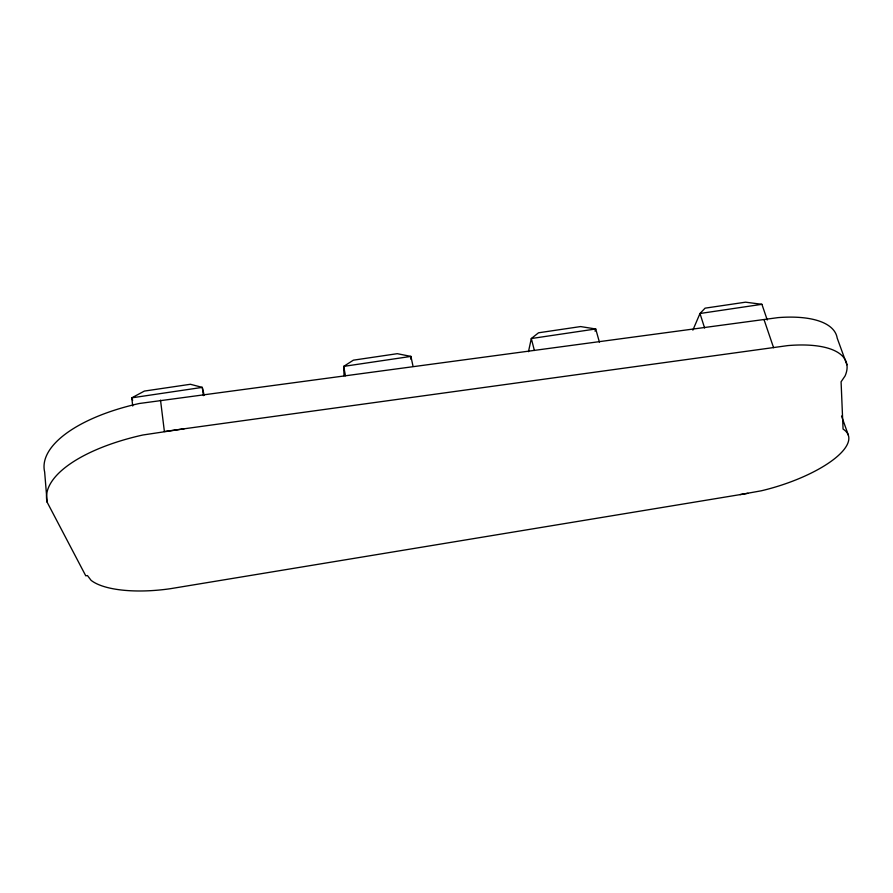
<?xml version="1.0" encoding="UTF-8"?>
<svg xmlns="http://www.w3.org/2000/svg" width="893" height="893" viewBox="0 0 893 893"><rect width="100%" height="100%" fill="white"/><g stroke="black" fill="none" stroke-linecap="round" stroke-linejoin="round"><path stroke-width="1.34" d="M410.769 359.153L410.925 356.407L397.285 353.684L353.371 360.169L343.693 366.387L344.028 375.83M528.466 351.686L531.313 338.536L538.535 332.788L580.617 326.57L595.72 328.981L599.404 342.131M595.051 331.214L595.72 328.981L531.313 338.536L534.382 350.502M692.868 330.142L699.989 313.499L705.079 308.163L745.555 302.18L761.908 304.312L767.254 319.984M747.954 493.316L170.596 588.666A79.868 28.085 -7.8 0 1 91.075 580.316L87.436 575.527L85.761 575.806L47.117 502.145L44.65 471.973A131.539 55.098 -7.1 0 1 139.208 403.513L778.082 317.618A102.952 40.855 -17.8 0 1 837.176 338.045L846.899 364.791M160.517 400.131L164.39 431.52L787.749 345.602A103.912 39.359 -17.6 0 1 845.046 375.998L841.083 381.791L843.059 429.086A83.451 27.917 -17 0 1 761.26 490.804L740.04 494.622M761.908 304.312L699.989 313.499L704.61 328.021M184.192 428.796L142.869 435.003A132.845 53.156 -7.4 0 0 47.117 502.145M841.541 416.015L848.35 435.159M132.666 400.365L131.784 397.843L144.365 391.078L190.399 384.28L202.287 387.383L204.207 395.42M764.051 319.672L773.595 347.723M412.946 365.907L410.925 356.407L343.693 366.387L345.468 375.797M203.425 395.632L202.287 387.383L131.784 397.843L132.722 406.014"/></g></svg>
